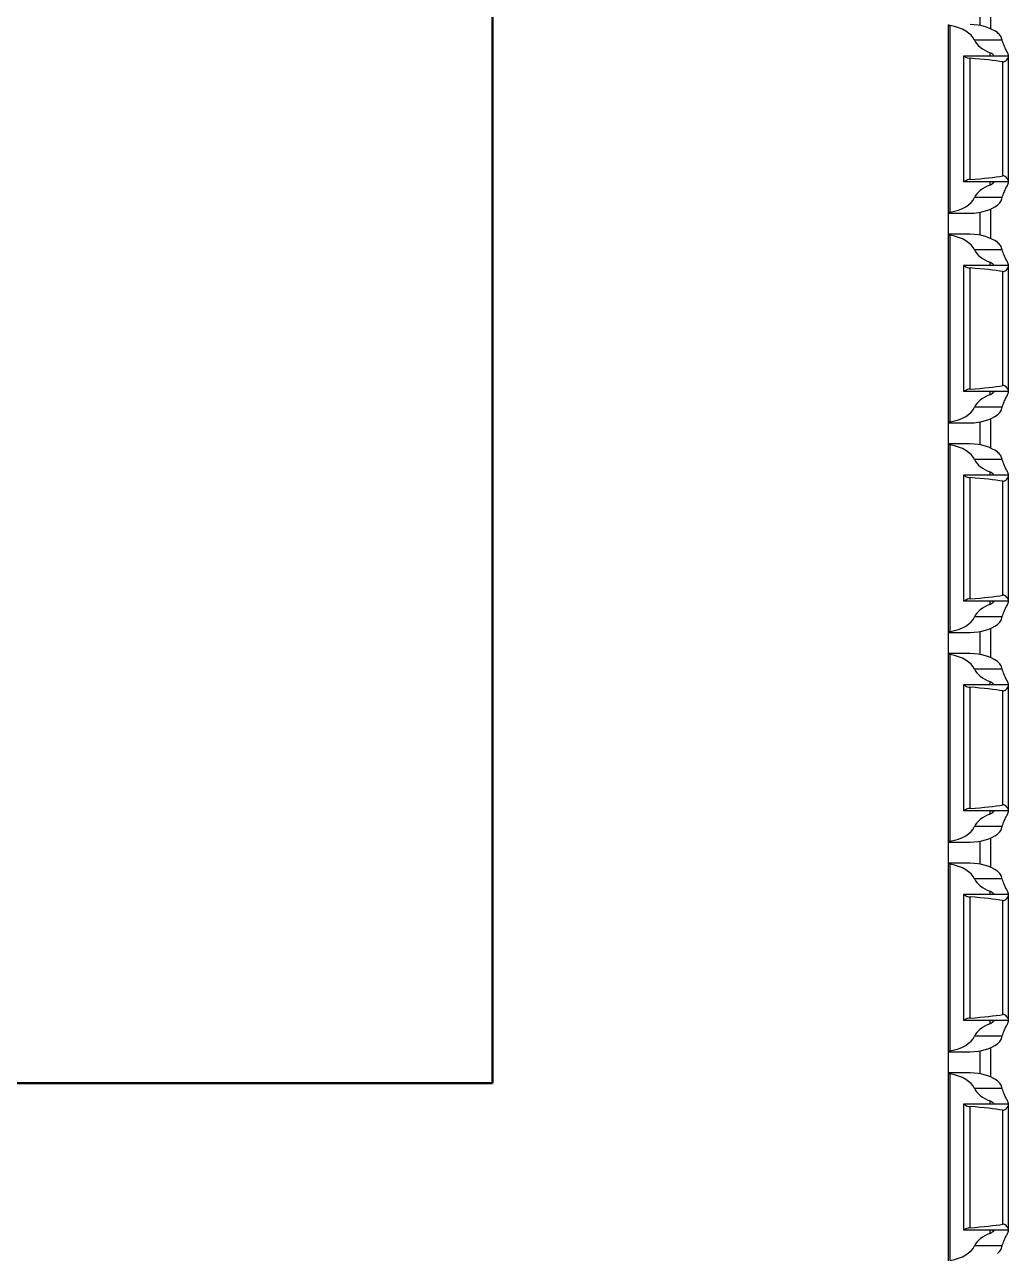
# Model space of a CAD drawing. Header units: millimetres. Extents: x -2573 to 2942, y -1220 to 2800.
# Drawn here: x 1759.4 to 1853.2, y 1331.8 to 1449 of the extents above; entities that cross this region are included whole.
import ezdxf

# ---------------------------------------------------------------- set-up
doc = ezdxf.new("R2010")
doc.units = ezdxf.units.MM

msp = doc.modelspace()

# ---------------------------------------------------------------- linework, layer by layer
at = {"linetype": 'Continuous', "lineweight": 30}
for p, q in [((1851.536, 1451.403), (1851.536, 1448.597)), ((1850.536, 1448.899), (1850.536, 1451.101)), ((1847.536, 1449), (1847.536, 1448.971)), ((1847.536, 1431.029), (1847.536, 1448.971)), ((1847.686, 1431.091), (1847.686, 1448.909)), ((1852.645, 1447.5), (1850.006, 1447.5)), ((1848.936, 1446), (1848.936, 1434)), ((1848.936, 1446), (1848.94, 1446)), ((1853.236, 1446), (1848.94, 1446)), ((1849.575, 1434.221), (1849.575, 1445.779)), ((1851.486, 1446), (1851.486, 1446.318)), ((1852.693, 1434.564), (1852.693, 1445.436)), ((1853.236, 1446), (1853.236, 1446.057)), ((1853.236, 1445.916), (1853.236, 1446)), ((1853.236, 1434.084), (1853.236, 1445.916)), ((1848.94, 1434), (1848.936, 1434)), ((1853.236, 1434), (1848.94, 1434)), ((1851.486, 1433.682), (1851.486, 1434)), ((1853.236, 1434), (1853.236, 1434.084)), ((1853.236, 1433.943), (1853.236, 1434)), ((1852.645, 1432.5), (1850.006, 1432.5)), ((1851.536, 1431.403), (1851.536, 1428.597)), ((1847.536, 1431), (1847.536, 1431.029)), ((1847.536, 1431), (1849.499, 1431)), ((1847.536, 1429), (1847.536, 1431)), ((1850.536, 1428.899), (1850.536, 1431.101)), ((1849.502, 1429), (1847.536, 1429)), ((1847.536, 1429), (1847.536, 1428.971)), ((1847.536, 1411.029), (1847.536, 1428.971)), ((1847.686, 1411.091), (1847.686, 1428.909)), ((1852.645, 1427.5), (1850.006, 1427.5)), ((1848.936, 1426), (1848.936, 1414)), ((1848.936, 1426), (1848.94, 1426)), ((1853.236, 1426), (1848.94, 1426)), ((1849.575, 1414.221), (1849.575, 1425.779)), ((1851.486, 1426), (1851.486, 1426.318)), ((1853.236, 1426), (1853.236, 1426.057)), ((1853.236, 1425.916), (1853.236, 1426)), ((1853.236, 1414.084), (1853.236, 1425.916)), ((1852.693, 1414.564), (1852.693, 1425.436)), ((1848.94, 1414), (1848.936, 1414)), ((1853.236, 1414), (1848.94, 1414)), ((1851.486, 1413.682), (1851.486, 1414)), ((1853.236, 1414), (1853.236, 1414.084)), ((1853.236, 1413.943), (1853.236, 1414)), ((1852.645, 1412.5), (1850.006, 1412.5)), ((1847.536, 1411), (1847.536, 1411.029)), ((1847.536, 1411), (1849.499, 1411)), ((1847.536, 1409), (1847.536, 1411)), ((1850.536, 1408.899), (1850.536, 1411.101)), ((1851.536, 1411.403), (1851.536, 1408.597)), ((1849.502, 1409), (1847.536, 1409)), ((1847.536, 1409), (1847.536, 1408.971)), ((1847.536, 1391.029), (1847.536, 1408.971)), ((1847.686, 1391.091), (1847.686, 1408.909)), ((1852.645, 1407.5), (1850.006, 1407.5)), ((1848.936, 1406), (1848.936, 1394)), ((1848.936, 1406), (1848.94, 1406)), ((1853.236, 1406), (1848.94, 1406)), ((1849.575, 1394.221), (1849.575, 1405.779)), ((1851.486, 1406), (1851.486, 1406.318)), ((1853.236, 1406), (1853.236, 1406.057)), ((1853.236, 1405.916), (1853.236, 1406)), ((1853.236, 1394.084), (1853.236, 1405.916)), ((1852.693, 1394.564), (1852.693, 1405.436)), ((1848.94, 1394), (1848.936, 1394)), ((1853.236, 1394), (1848.94, 1394)), ((1851.486, 1393.682), (1851.486, 1394)), ((1853.236, 1394), (1853.236, 1394.084)), ((1853.236, 1393.943), (1853.236, 1394)), ((1852.645, 1392.5), (1850.006, 1392.5)), ((1847.536, 1391), (1847.536, 1391.029)), ((1847.536, 1391), (1849.499, 1391)), ((1847.536, 1389), (1847.536, 1391)), ((1850.536, 1388.899), (1850.536, 1391.101)), ((1851.536, 1391.403), (1851.536, 1388.597)), ((1849.502, 1389), (1847.536, 1389)), ((1847.536, 1389), (1847.536, 1388.971)), ((1847.536, 1371.029), (1847.536, 1388.971)), ((1847.686, 1371.091), (1847.686, 1388.909)), ((1852.645, 1387.5), (1850.006, 1387.5)), ((1848.936, 1386), (1848.936, 1374)), ((1848.936, 1386), (1848.94, 1386)), ((1853.236, 1386), (1848.94, 1386)), ((1849.575, 1374.221), (1849.575, 1385.779)), ((1851.486, 1386), (1851.486, 1386.318)), ((1853.236, 1386), (1853.236, 1386.057)), ((1853.236, 1385.916), (1853.236, 1386)), ((1853.236, 1374.084), (1853.236, 1385.916)), ((1852.693, 1374.564), (1852.693, 1385.436)), ((1848.94, 1374), (1848.936, 1374)), ((1853.236, 1374), (1848.94, 1374)), ((1851.486, 1373.682), (1851.486, 1374)), ((1853.236, 1374), (1853.236, 1374.084)), ((1853.236, 1373.943), (1853.236, 1374)), ((1852.645, 1372.5), (1850.006, 1372.5)), ((1847.536, 1371), (1847.536, 1371.029)), ((1847.536, 1371), (1849.499, 1371)), ((1847.536, 1369), (1847.536, 1371)), ((1850.536, 1368.899), (1850.536, 1371.101)), ((1851.536, 1371.403), (1851.536, 1368.597)), ((1849.502, 1369), (1847.536, 1369)), ((1847.536, 1369), (1847.536, 1368.971)), ((1847.536, 1351.029), (1847.536, 1368.971)), ((1847.686, 1351.091), (1847.686, 1368.909)), ((1852.645, 1367.5), (1850.006, 1367.5)), ((1848.936, 1366), (1848.936, 1354)), ((1848.936, 1366), (1848.94, 1366)), ((1853.236, 1366), (1848.94, 1366)), ((1849.575, 1354.221), (1849.575, 1365.779)), ((1851.486, 1366), (1851.486, 1366.318)), ((1853.236, 1366), (1853.236, 1366.057)), ((1853.236, 1365.916), (1853.236, 1366)), ((1853.236, 1354.084), (1853.236, 1365.916)), ((1852.693, 1354.564), (1852.693, 1365.436)), ((1848.94, 1354), (1848.936, 1354)), ((1853.236, 1354), (1848.94, 1354)), ((1851.486, 1353.682), (1851.486, 1354)), ((1853.236, 1354), (1853.236, 1354.084)), ((1853.236, 1353.943), (1853.236, 1354)), ((1852.645, 1352.5), (1850.006, 1352.5)), ((1847.536, 1351), (1847.536, 1351.029)), ((1847.536, 1351), (1849.499, 1351)), ((1847.536, 1349), (1847.536, 1351)), ((1850.536, 1348.899), (1850.536, 1351.101)), ((1851.536, 1351.403), (1851.536, 1348.597)), ((1849.502, 1349), (1847.536, 1349)), ((1847.536, 1349), (1847.536, 1348.971)), ((1847.536, 1331.029), (1847.536, 1348.971)), ((1847.686, 1331.091), (1847.686, 1348.909)), ((1852.645, 1347.5), (1850.006, 1347.5)), ((1848.936, 1346), (1848.936, 1334)), ((1848.936, 1346), (1848.94, 1346)), ((1853.236, 1346), (1848.94, 1346)), ((1849.575, 1334.221), (1849.575, 1345.779)), ((1851.486, 1346), (1851.486, 1346.318)), ((1853.236, 1346), (1853.236, 1346.057)), ((1853.236, 1345.916), (1853.236, 1346)), ((1853.236, 1334.084), (1853.236, 1345.916)), ((1852.693, 1334.564), (1852.693, 1345.436)), ((1853.236, 1334), (1853.236, 1334.084)), ((1848.94, 1334), (1848.936, 1334)), ((1853.236, 1334), (1848.94, 1334)), ((1851.486, 1333.682), (1851.486, 1334)), ((1853.236, 1333.943), (1853.236, 1334)), ((1852.645, 1332.5), (1850.006, 1332.5))]:
    msp.add_line(p, q, dxfattribs=at)
at = {"lineweight": 50}
msp.add_lwpolyline([(1804.036, 1348), (1364.036, 1348), (1364.036, 1568), (1804.036, 1568)], close=True, dxfattribs=at)
at = {"linetype": 'Continuous', "lineweight": 30}
for centre, major_axis, ratio, start_param, end_param in [((1849.452, 1447), (3.464, 0), 0.5773503, 0.660927, 1.5319183), ((1846.652, 1447), (3.464, 0), 0.5773503, 0.2526803, 1.2674915), ((1853.36, 1448), (3.464, 0), 0.5773503, 3.3942729, 4.1409412), ((1842.406, 1445), (11.43, 0), 0.0874887, 0.4510268, 0.8927662), ((1842.406, 1435), (11.43, 0), 0.0874887, 5.3904191, 5.8321585), ((1853.36, 1432), (3.464, 0), 0.5773503, 2.1422441, 2.8889124), ((1846.652, 1433), (3.464, 0), 0.5773503, 5.0156938, 6.0305051), ((1849.452, 1433), (3.464, 0), 0.5773503, 4.751267, 5.6222583), ((1849.452, 1427), (3.464, 0), 0.5773503, 0.660927, 1.5319183), ((1846.652, 1427), (3.464, 0), 0.5773503, 0.2526803, 1.2674915), ((1853.36, 1428), (3.464, 0), 0.5773503, 3.3942729, 4.1409412), ((1842.406, 1425), (11.43, 0), 0.0874887, 0.4510268, 0.8927662), ((1842.406, 1415), (11.43, 0), 0.0874887, 5.3904191, 5.8321585), ((1853.36, 1412), (3.464, 0), 0.5773503, 2.1422441, 2.8889124), ((1846.652, 1413), (3.464, 0), 0.5773503, 5.0156938, 6.0305051), ((1849.452, 1413), (3.464, 0), 0.5773503, 4.751267, 5.6222583), ((1846.652, 1407), (3.464, 0), 0.5773503, 0.2526803, 1.2674915), ((1849.452, 1407), (3.464, 0), 0.5773503, 0.660927, 1.5319183), ((1853.36, 1408), (3.464, 0), 0.5773503, 3.3942729, 4.1409412), ((1842.406, 1405), (11.43, 0), 0.0874887, 0.4510268, 0.8927662), ((1842.406, 1395), (11.43, 0), 0.0874887, 5.3904191, 5.8321585), ((1853.36, 1392), (3.464, 0), 0.5773503, 2.1422441, 2.8889124), ((1846.652, 1393), (3.464, 0), 0.5773503, 5.0156938, 6.0305051), ((1849.452, 1393), (3.464, 0), 0.5773503, 4.751267, 5.6222583), ((1846.652, 1387), (3.464, 0), 0.5773503, 0.2526803, 1.2674915), ((1849.452, 1387), (3.464, 0), 0.5773503, 0.660927, 1.5319183), ((1853.36, 1388), (3.464, 0), 0.5773503, 3.3942729, 4.1409412), ((1842.406, 1385), (11.43, 0), 0.0874887, 0.4510268, 0.8927662), ((1842.406, 1375), (11.43, 0), 0.0874887, 5.3904191, 5.8321585), ((1853.36, 1372), (3.464, 0), 0.5773503, 2.1422441, 2.8889124), ((1846.652, 1373), (3.464, 0), 0.5773503, 5.0156938, 6.0305051), ((1849.452, 1373), (3.464, 0), 0.5773503, 4.751267, 5.6222583), ((1846.652, 1367), (3.464, 0), 0.5773503, 0.2526803, 1.2674915), ((1849.452, 1367), (3.464, 0), 0.5773503, 0.660927, 1.5319183), ((1853.36, 1368), (3.464, 0), 0.5773503, 3.3942729, 4.1409412), ((1842.406, 1365), (11.43, 0), 0.0874887, 0.4510268, 0.8927662), ((1842.406, 1355), (11.43, 0), 0.0874887, 5.3904191, 5.8321585), ((1853.36, 1352), (3.464, 0), 0.5773503, 2.1422441, 2.8889124), ((1846.652, 1353), (3.464, 0), 0.5773503, 5.0156938, 6.0305051), ((1849.452, 1353), (3.464, 0), 0.5773503, 4.751267, 5.6222583), ((1846.652, 1347), (3.464, 0), 0.5773503, 0.2526803, 1.2674915), ((1849.452, 1347), (3.464, 0), 0.5773503, 0.660927, 1.5319183), ((1853.36, 1348), (3.464, 0), 0.5773503, 3.3942729, 4.1409412), ((1842.406, 1345), (11.43, 0), 0.0874887, 0.4510268, 0.8927662), ((1842.406, 1335), (11.43, 0), 0.0874887, 5.3904191, 5.8321585), ((1853.36, 1332), (3.464, 0), 0.5773503, 2.1422441, 2.8889124), ((1846.652, 1333), (3.464, 0), 0.5773503, 5.0156938, 6.0305051)]:
    msp.add_ellipse(centre, major_axis=major_axis, ratio=ratio, start_param=start_param, end_param=end_param, dxfattribs=at)
for points, knots in [([(1847.536, 1448.971), (1847.536, 1448.962), (1847.55, 1448.951), (1847.602, 1448.928), (1847.64, 1448.917), (1847.686, 1448.909)], [0, 0, 0, 0, 0.5, 0.5, 1, 1, 1, 1]), ([(1852.645, 1447.5), (1852.608, 1447.648), (1852.552, 1447.789), (1852.399, 1448.035), (1852.302, 1448.142), (1852.186, 1448.228)], [0, 0, 0, 0, 0.5, 0.5, 1, 1, 1, 1]), ([(1853.236, 1446.057), (1853.236, 1446.08), (1853.23, 1446.109), (1853.208, 1446.178), (1853.192, 1446.218), (1853.131, 1446.354), (1853.076, 1446.464), (1852.95, 1446.715), (1852.881, 1446.854), (1852.751, 1447.159), (1852.689, 1447.324), (1852.645, 1447.5)], [0, 0, 0, 0, 0.125, 0.125, 0.25, 0.25, 0.5, 0.5, 0.75, 0.75, 1, 1, 1, 1]), ([(1848.94, 1446), (1848.948, 1446), (1848.972, 1445.989), (1849.042, 1445.954), (1849.09, 1445.929), (1849.259, 1445.85), (1849.409, 1445.791), (1849.575, 1445.779)], [0, 0, 0, 0, 0.25, 0.25, 0.5, 0.5, 1, 1, 1, 1]), ([(1851.486, 1446.318), (1851.666, 1446.251), (1851.79, 1446.154), (1851.844, 1446.059), (1851.839, 1446.034), (1851.779, 1446.005), (1851.724, 1446), (1851.65, 1446)], [0, 0, 0, 0, 0.5, 0.5, 0.75, 0.75, 1, 1, 1, 1]), ([(1852.693, 1445.436), (1852.733, 1445.429), (1852.775, 1445.432), (1852.852, 1445.457), (1852.887, 1445.476), (1852.984, 1445.542), (1853.036, 1445.594), (1853.127, 1445.697), (1853.165, 1445.748), (1853.22, 1445.841), (1853.236, 1445.883), (1853.236, 1445.916)], [0, 0, 0, 0, 0.125, 0.125, 0.25, 0.25, 0.5, 0.5, 0.75, 0.75, 1, 1, 1, 1]), ([(1849.575, 1434.221), (1849.409, 1434.209), (1849.259, 1434.15), (1849.09, 1434.071), (1849.043, 1434.046), (1848.972, 1434.011), (1848.948, 1434), (1848.94, 1434)], [0, 0, 0, 0, 0.5, 0.5, 0.75, 0.75, 1, 1, 1, 1]), ([(1851.65, 1434), (1851.724, 1434), (1851.779, 1433.995), (1851.839, 1433.966), (1851.844, 1433.941), (1851.79, 1433.845), (1851.665, 1433.748), (1851.486, 1433.682)], [0, 0, 0, 0, 0.25, 0.25, 0.5, 0.5, 1, 1, 1, 1]), ([(1852.645, 1432.5), (1852.689, 1432.677), (1852.751, 1432.842), (1852.881, 1433.145), (1852.951, 1433.286), (1853.075, 1433.535), (1853.132, 1433.646), (1853.192, 1433.782), (1853.208, 1433.822), (1853.23, 1433.891), (1853.236, 1433.92), (1853.236, 1433.943)], [0, 0, 0, 0, 0.25, 0.25, 0.5, 0.5, 0.75, 0.75, 0.875, 0.875, 1, 1, 1, 1]), ([(1853.236, 1434.084), (1853.236, 1434.117), (1853.219, 1434.159), (1853.165, 1434.252), (1853.127, 1434.303), (1853.036, 1434.406), (1852.983, 1434.458), (1852.887, 1434.524), (1852.852, 1434.544), (1852.775, 1434.568), (1852.733, 1434.571), (1852.693, 1434.564)], [0, 0, 0, 0, 0.25, 0.25, 0.5, 0.5, 0.75, 0.75, 0.875, 0.875, 1, 1, 1, 1]), ([(1852.186, 1431.772), (1852.301, 1431.858), (1852.399, 1431.964), (1852.552, 1432.211), (1852.607, 1432.351), (1852.645, 1432.5)], [0, 0, 0, 0, 0.5, 0.5, 1, 1, 1, 1]), ([(1847.686, 1431.091), (1847.641, 1431.083), (1847.603, 1431.072), (1847.55, 1431.049), (1847.536, 1431.038), (1847.536, 1431.029)], [0, 0, 0, 0, 0.5, 0.5, 1, 1, 1, 1]), ([(1849.499, 1431), (1849.499, 1431), (1849.516, 1430.999), (1849.55, 1431.001), (1849.583, 1431.001), (1849.586, 1431.002)], [0, 0, 0, 0, 0.0381788, 0.88892, 1, 1, 1, 1]), ([(1849.586, 1428.998), (1849.574, 1428.999), (1849.541, 1429), (1849.517, 1429), (1849.502, 1429)], [0, 0, 0, 0, 0.38156191, 1, 1, 1, 1]), ([(1847.536, 1428.971), (1847.536, 1428.962), (1847.55, 1428.951), (1847.602, 1428.928), (1847.64, 1428.917), (1847.686, 1428.909)], [0, 0, 0, 0, 0.5, 0.5, 1, 1, 1, 1]), ([(1852.645, 1427.5), (1852.608, 1427.648), (1852.552, 1427.789), (1852.399, 1428.035), (1852.302, 1428.142), (1852.186, 1428.228)], [0, 0, 0, 0, 0.5, 0.5, 1, 1, 1, 1]), ([(1853.236, 1426.057), (1853.236, 1426.08), (1853.23, 1426.109), (1853.208, 1426.178), (1853.192, 1426.218), (1853.131, 1426.354), (1853.076, 1426.464), (1852.95, 1426.715), (1852.881, 1426.854), (1852.751, 1427.159), (1852.689, 1427.324), (1852.645, 1427.5)], [0, 0, 0, 0, 0.125, 0.125, 0.25, 0.25, 0.5, 0.5, 0.75, 0.75, 1, 1, 1, 1]), ([(1848.94, 1426), (1848.948, 1426), (1848.972, 1425.989), (1849.042, 1425.954), (1849.09, 1425.929), (1849.259, 1425.85), (1849.409, 1425.791), (1849.575, 1425.779)], [0, 0, 0, 0, 0.25, 0.25, 0.5, 0.5, 1, 1, 1, 1]), ([(1851.486, 1426.318), (1851.666, 1426.251), (1851.79, 1426.154), (1851.844, 1426.059), (1851.839, 1426.034), (1851.779, 1426.005), (1851.724, 1426), (1851.65, 1426)], [0, 0, 0, 0, 0.5, 0.5, 0.75, 0.75, 1, 1, 1, 1]), ([(1852.693, 1425.436), (1852.733, 1425.429), (1852.775, 1425.432), (1852.852, 1425.457), (1852.887, 1425.476), (1852.984, 1425.542), (1853.036, 1425.594), (1853.127, 1425.697), (1853.165, 1425.748), (1853.22, 1425.841), (1853.236, 1425.883), (1853.236, 1425.916)], [0, 0, 0, 0, 0.125, 0.125, 0.25, 0.25, 0.5, 0.5, 0.75, 0.75, 1, 1, 1, 1]), ([(1849.575, 1414.221), (1849.409, 1414.209), (1849.259, 1414.15), (1849.09, 1414.071), (1849.043, 1414.046), (1848.972, 1414.011), (1848.948, 1414), (1848.94, 1414)], [0, 0, 0, 0, 0.5, 0.5, 0.75, 0.75, 1, 1, 1, 1]), ([(1851.65, 1414), (1851.724, 1414), (1851.779, 1413.995), (1851.839, 1413.966), (1851.844, 1413.941), (1851.79, 1413.845), (1851.665, 1413.748), (1851.486, 1413.682)], [0, 0, 0, 0, 0.25, 0.25, 0.5, 0.5, 1, 1, 1, 1]), ([(1852.645, 1412.5), (1852.689, 1412.677), (1852.751, 1412.842), (1852.881, 1413.145), (1852.951, 1413.286), (1853.075, 1413.535), (1853.132, 1413.646), (1853.192, 1413.782), (1853.208, 1413.822), (1853.23, 1413.891), (1853.236, 1413.92), (1853.236, 1413.943)], [0, 0, 0, 0, 0.25, 0.25, 0.5, 0.5, 0.75, 0.75, 0.875, 0.875, 1, 1, 1, 1]), ([(1853.236, 1414.084), (1853.236, 1414.117), (1853.219, 1414.159), (1853.165, 1414.252), (1853.127, 1414.303), (1853.036, 1414.406), (1852.983, 1414.458), (1852.887, 1414.524), (1852.852, 1414.544), (1852.775, 1414.568), (1852.733, 1414.571), (1852.693, 1414.564)], [0, 0, 0, 0, 0.25, 0.25, 0.5, 0.5, 0.75, 0.75, 0.875, 0.875, 1, 1, 1, 1]), ([(1852.186, 1411.772), (1852.301, 1411.858), (1852.399, 1411.964), (1852.552, 1412.211), (1852.607, 1412.351), (1852.645, 1412.5)], [0, 0, 0, 0, 0.5, 0.5, 1, 1, 1, 1]), ([(1847.686, 1411.091), (1847.641, 1411.083), (1847.603, 1411.072), (1847.55, 1411.049), (1847.536, 1411.038), (1847.536, 1411.029)], [0, 0, 0, 0, 0.5, 0.5, 1, 1, 1, 1]), ([(1849.499, 1411), (1849.499, 1411), (1849.516, 1410.999), (1849.55, 1411.001), (1849.583, 1411.001), (1849.586, 1411.002)], [0, 0, 0, 0, 0.0381788, 0.88892, 1, 1, 1, 1]), ([(1847.536, 1408.971), (1847.536, 1408.962), (1847.55, 1408.951), (1847.602, 1408.928), (1847.64, 1408.917), (1847.686, 1408.909)], [0, 0, 0, 0, 0.5, 0.5, 1, 1, 1, 1]), ([(1849.586, 1408.998), (1849.574, 1408.999), (1849.541, 1409), (1849.517, 1409), (1849.502, 1409)], [0, 0, 0, 0, 0.3815601, 1, 1, 1, 1]), ([(1852.645, 1407.5), (1852.608, 1407.648), (1852.552, 1407.789), (1852.399, 1408.035), (1852.302, 1408.142), (1852.186, 1408.228)], [0, 0, 0, 0, 0.5, 0.5, 1, 1, 1, 1]), ([(1853.236, 1406.057), (1853.236, 1406.08), (1853.23, 1406.109), (1853.208, 1406.178), (1853.192, 1406.218), (1853.131, 1406.354), (1853.076, 1406.464), (1852.95, 1406.715), (1852.881, 1406.854), (1852.751, 1407.159), (1852.689, 1407.324), (1852.645, 1407.5)], [0, 0, 0, 0, 0.125, 0.125, 0.25, 0.25, 0.5, 0.5, 0.75, 0.75, 1, 1, 1, 1]), ([(1848.94, 1406), (1848.948, 1406), (1848.972, 1405.989), (1849.042, 1405.954), (1849.09, 1405.929), (1849.259, 1405.85), (1849.409, 1405.791), (1849.575, 1405.779)], [0, 0, 0, 0, 0.25, 0.25, 0.5, 0.5, 1, 1, 1, 1]), ([(1851.486, 1406.318), (1851.666, 1406.251), (1851.79, 1406.154), (1851.844, 1406.059), (1851.839, 1406.034), (1851.779, 1406.005), (1851.724, 1406), (1851.65, 1406)], [0, 0, 0, 0, 0.5, 0.5, 0.75, 0.75, 1, 1, 1, 1]), ([(1852.693, 1405.436), (1852.733, 1405.429), (1852.775, 1405.432), (1852.852, 1405.457), (1852.887, 1405.476), (1852.984, 1405.542), (1853.036, 1405.594), (1853.127, 1405.697), (1853.165, 1405.748), (1853.22, 1405.841), (1853.236, 1405.883), (1853.236, 1405.916)], [0, 0, 0, 0, 0.125, 0.125, 0.25, 0.25, 0.5, 0.5, 0.75, 0.75, 1, 1, 1, 1]), ([(1849.575, 1394.221), (1849.409, 1394.209), (1849.259, 1394.15), (1849.09, 1394.071), (1849.043, 1394.046), (1848.972, 1394.011), (1848.948, 1394), (1848.94, 1394)], [0, 0, 0, 0, 0.5, 0.5, 0.75, 0.75, 1, 1, 1, 1]), ([(1851.65, 1394), (1851.724, 1394), (1851.779, 1393.995), (1851.839, 1393.966), (1851.844, 1393.941), (1851.79, 1393.845), (1851.665, 1393.748), (1851.486, 1393.682)], [0, 0, 0, 0, 0.25, 0.25, 0.5, 0.5, 1, 1, 1, 1]), ([(1852.645, 1392.5), (1852.689, 1392.677), (1852.751, 1392.842), (1852.881, 1393.145), (1852.951, 1393.286), (1853.075, 1393.535), (1853.132, 1393.646), (1853.192, 1393.782), (1853.208, 1393.822), (1853.23, 1393.891), (1853.236, 1393.92), (1853.236, 1393.943)], [0, 0, 0, 0, 0.25, 0.25, 0.5, 0.5, 0.75, 0.75, 0.875, 0.875, 1, 1, 1, 1]), ([(1853.236, 1394.084), (1853.236, 1394.117), (1853.219, 1394.159), (1853.165, 1394.252), (1853.127, 1394.303), (1853.036, 1394.406), (1852.983, 1394.458), (1852.887, 1394.524), (1852.852, 1394.544), (1852.775, 1394.568), (1852.733, 1394.571), (1852.693, 1394.564)], [0, 0, 0, 0, 0.25, 0.25, 0.5, 0.5, 0.75, 0.75, 0.875, 0.875, 1, 1, 1, 1]), ([(1852.186, 1391.772), (1852.301, 1391.858), (1852.399, 1391.964), (1852.552, 1392.211), (1852.607, 1392.351), (1852.645, 1392.5)], [0, 0, 0, 0, 0.5, 0.5, 1, 1, 1, 1]), ([(1847.686, 1391.091), (1847.641, 1391.083), (1847.603, 1391.072), (1847.55, 1391.049), (1847.536, 1391.038), (1847.536, 1391.029)], [0, 0, 0, 0, 0.5, 0.5, 1, 1, 1, 1]), ([(1849.499, 1391), (1849.499, 1391), (1849.516, 1390.999), (1849.55, 1391.001), (1849.583, 1391.001), (1849.586, 1391.002)], [0, 0, 0, 0, 0.038181, 0.8889225, 1, 1, 1, 1]), ([(1847.536, 1388.971), (1847.536, 1388.962), (1847.55, 1388.951), (1847.602, 1388.928), (1847.64, 1388.917), (1847.686, 1388.909)], [0, 0, 0, 0, 0.5, 0.5, 1, 1, 1, 1]), ([(1849.586, 1388.998), (1849.574, 1388.999), (1849.541, 1389), (1849.517, 1389), (1849.502, 1389)], [0, 0, 0, 0, 0.3815601, 1, 1, 1, 1]), ([(1852.645, 1387.5), (1852.608, 1387.648), (1852.552, 1387.789), (1852.399, 1388.035), (1852.302, 1388.142), (1852.186, 1388.228)], [0, 0, 0, 0, 0.5, 0.5, 1, 1, 1, 1]), ([(1853.236, 1386.057), (1853.236, 1386.08), (1853.23, 1386.109), (1853.208, 1386.178), (1853.192, 1386.218), (1853.131, 1386.354), (1853.076, 1386.464), (1852.95, 1386.715), (1852.881, 1386.854), (1852.751, 1387.159), (1852.689, 1387.324), (1852.645, 1387.5)], [0, 0, 0, 0, 0.125, 0.125, 0.25, 0.25, 0.5, 0.5, 0.75, 0.75, 1, 1, 1, 1]), ([(1848.94, 1386), (1848.948, 1386), (1848.972, 1385.989), (1849.042, 1385.954), (1849.09, 1385.929), (1849.259, 1385.85), (1849.409, 1385.791), (1849.575, 1385.779)], [0, 0, 0, 0, 0.25, 0.25, 0.5, 0.5, 1, 1, 1, 1]), ([(1851.486, 1386.318), (1851.666, 1386.251), (1851.79, 1386.154), (1851.844, 1386.059), (1851.839, 1386.034), (1851.779, 1386.005), (1851.724, 1386), (1851.65, 1386)], [0, 0, 0, 0, 0.5, 0.5, 0.75, 0.75, 1, 1, 1, 1]), ([(1852.693, 1385.436), (1852.733, 1385.429), (1852.775, 1385.432), (1852.852, 1385.457), (1852.887, 1385.476), (1852.984, 1385.542), (1853.036, 1385.594), (1853.127, 1385.697), (1853.165, 1385.748), (1853.22, 1385.841), (1853.236, 1385.883), (1853.236, 1385.916)], [0, 0, 0, 0, 0.125, 0.125, 0.25, 0.25, 0.5, 0.5, 0.75, 0.75, 1, 1, 1, 1]), ([(1849.575, 1374.221), (1849.409, 1374.209), (1849.259, 1374.15), (1849.09, 1374.071), (1849.043, 1374.046), (1848.972, 1374.011), (1848.948, 1374), (1848.94, 1374)], [0, 0, 0, 0, 0.5, 0.5, 0.75, 0.75, 1, 1, 1, 1]), ([(1851.65, 1374), (1851.724, 1374), (1851.779, 1373.995), (1851.839, 1373.966), (1851.844, 1373.941), (1851.79, 1373.845), (1851.665, 1373.748), (1851.486, 1373.682)], [0, 0, 0, 0, 0.25, 0.25, 0.5, 0.5, 1, 1, 1, 1]), ([(1852.645, 1372.5), (1852.689, 1372.677), (1852.751, 1372.842), (1852.881, 1373.145), (1852.951, 1373.286), (1853.075, 1373.535), (1853.132, 1373.646), (1853.192, 1373.782), (1853.208, 1373.822), (1853.23, 1373.891), (1853.236, 1373.92), (1853.236, 1373.943)], [0, 0, 0, 0, 0.25, 0.25, 0.5, 0.5, 0.75, 0.75, 0.875, 0.875, 1, 1, 1, 1]), ([(1853.236, 1374.084), (1853.236, 1374.117), (1853.219, 1374.159), (1853.165, 1374.252), (1853.127, 1374.303), (1853.036, 1374.406), (1852.983, 1374.458), (1852.887, 1374.524), (1852.852, 1374.544), (1852.775, 1374.568), (1852.733, 1374.571), (1852.693, 1374.564)], [0, 0, 0, 0, 0.25, 0.25, 0.5, 0.5, 0.75, 0.75, 0.875, 0.875, 1, 1, 1, 1]), ([(1852.186, 1371.772), (1852.301, 1371.858), (1852.399, 1371.964), (1852.552, 1372.211), (1852.607, 1372.351), (1852.645, 1372.5)], [0, 0, 0, 0, 0.5, 0.5, 1, 1, 1, 1]), ([(1847.686, 1371.091), (1847.641, 1371.083), (1847.603, 1371.072), (1847.55, 1371.049), (1847.536, 1371.038), (1847.536, 1371.029)], [0, 0, 0, 0, 0.5, 0.5, 1, 1, 1, 1]), ([(1849.499, 1371), (1849.499, 1371), (1849.516, 1370.999), (1849.55, 1371.001), (1849.583, 1371.001), (1849.586, 1371.002)], [0, 0, 0, 0, 0.0381788, 0.88892, 1, 1, 1, 1]), ([(1847.536, 1368.971), (1847.536, 1368.962), (1847.55, 1368.951), (1847.602, 1368.928), (1847.64, 1368.917), (1847.686, 1368.909)], [0, 0, 0, 0, 0.5, 0.5, 1, 1, 1, 1]), ([(1849.586, 1368.998), (1849.574, 1368.999), (1849.541, 1369), (1849.517, 1369), (1849.502, 1369)], [0, 0, 0, 0, 0.3815601, 1, 1, 1, 1]), ([(1852.645, 1367.5), (1852.608, 1367.648), (1852.552, 1367.789), (1852.399, 1368.035), (1852.302, 1368.142), (1852.186, 1368.228)], [0, 0, 0, 0, 0.5, 0.5, 1, 1, 1, 1]), ([(1853.236, 1366.057), (1853.236, 1366.08), (1853.23, 1366.109), (1853.208, 1366.178), (1853.192, 1366.218), (1853.131, 1366.354), (1853.076, 1366.464), (1852.95, 1366.715), (1852.881, 1366.854), (1852.751, 1367.159), (1852.689, 1367.324), (1852.645, 1367.5)], [0, 0, 0, 0, 0.125, 0.125, 0.25, 0.25, 0.5, 0.5, 0.75, 0.75, 1, 1, 1, 1]), ([(1848.94, 1366), (1848.948, 1366), (1848.972, 1365.989), (1849.042, 1365.954), (1849.09, 1365.929), (1849.259, 1365.85), (1849.409, 1365.791), (1849.575, 1365.779)], [0, 0, 0, 0, 0.25, 0.25, 0.5, 0.5, 1, 1, 1, 1]), ([(1851.486, 1366.318), (1851.666, 1366.251), (1851.79, 1366.154), (1851.844, 1366.059), (1851.839, 1366.034), (1851.779, 1366.005), (1851.724, 1366), (1851.65, 1366)], [0, 0, 0, 0, 0.5, 0.5, 0.75, 0.75, 1, 1, 1, 1]), ([(1852.693, 1365.436), (1852.733, 1365.429), (1852.775, 1365.432), (1852.852, 1365.457), (1852.887, 1365.476), (1852.984, 1365.542), (1853.036, 1365.594), (1853.127, 1365.697), (1853.165, 1365.748), (1853.22, 1365.841), (1853.236, 1365.883), (1853.236, 1365.916)], [0, 0, 0, 0, 0.125, 0.125, 0.25, 0.25, 0.5, 0.5, 0.75, 0.75, 1, 1, 1, 1]), ([(1849.575, 1354.221), (1849.409, 1354.209), (1849.259, 1354.15), (1849.09, 1354.071), (1849.043, 1354.046), (1848.972, 1354.011), (1848.948, 1354), (1848.94, 1354)], [0, 0, 0, 0, 0.5, 0.5, 0.75, 0.75, 1, 1, 1, 1]), ([(1851.65, 1354), (1851.724, 1354), (1851.779, 1353.995), (1851.839, 1353.966), (1851.844, 1353.941), (1851.79, 1353.845), (1851.665, 1353.748), (1851.486, 1353.682)], [0, 0, 0, 0, 0.25, 0.25, 0.5, 0.5, 1, 1, 1, 1]), ([(1853.236, 1354.084), (1853.236, 1354.117), (1853.219, 1354.159), (1853.165, 1354.252), (1853.127, 1354.303), (1853.036, 1354.406), (1852.983, 1354.458), (1852.887, 1354.524), (1852.852, 1354.544), (1852.775, 1354.568), (1852.733, 1354.571), (1852.693, 1354.564)], [0, 0, 0, 0, 0.25, 0.25, 0.5, 0.5, 0.75, 0.75, 0.875, 0.875, 1, 1, 1, 1]), ([(1852.645, 1352.5), (1852.689, 1352.677), (1852.751, 1352.842), (1852.881, 1353.145), (1852.951, 1353.286), (1853.075, 1353.535), (1853.132, 1353.646), (1853.192, 1353.782), (1853.208, 1353.822), (1853.23, 1353.891), (1853.236, 1353.92), (1853.236, 1353.943)], [0, 0, 0, 0, 0.25, 0.25, 0.5, 0.5, 0.75, 0.75, 0.875, 0.875, 1, 1, 1, 1]), ([(1852.186, 1351.772), (1852.301, 1351.858), (1852.399, 1351.964), (1852.552, 1352.211), (1852.607, 1352.351), (1852.645, 1352.5)], [0, 0, 0, 0, 0.5, 0.5, 1, 1, 1, 1]), ([(1847.686, 1351.091), (1847.641, 1351.083), (1847.603, 1351.072), (1847.55, 1351.049), (1847.536, 1351.038), (1847.536, 1351.029)], [0, 0, 0, 0, 0.5, 0.5, 1, 1, 1, 1]), ([(1849.499, 1351), (1849.499, 1351), (1849.516, 1350.999), (1849.55, 1351.001), (1849.583, 1351.001), (1849.586, 1351.002)], [0, 0, 0, 0, 0.0381788, 0.88892, 1, 1, 1, 1]), ([(1847.536, 1348.971), (1847.536, 1348.962), (1847.55, 1348.951), (1847.602, 1348.928), (1847.64, 1348.917), (1847.686, 1348.909)], [0, 0, 0, 0, 0.5, 0.5, 1, 1, 1, 1]), ([(1849.586, 1348.998), (1849.574, 1348.999), (1849.541, 1349), (1849.517, 1349), (1849.502, 1349)], [0, 0, 0, 0, 0.38156191, 1, 1, 1, 1]), ([(1852.645, 1347.5), (1852.608, 1347.648), (1852.552, 1347.789), (1852.399, 1348.035), (1852.302, 1348.142), (1852.186, 1348.228)], [0, 0, 0, 0, 0.5, 0.5, 1, 1, 1, 1]), ([(1853.236, 1346.057), (1853.236, 1346.08), (1853.23, 1346.109), (1853.208, 1346.178), (1853.192, 1346.218), (1853.131, 1346.354), (1853.076, 1346.464), (1852.95, 1346.715), (1852.881, 1346.854), (1852.751, 1347.159), (1852.689, 1347.324), (1852.645, 1347.5)], [0, 0, 0, 0, 0.125, 0.125, 0.25, 0.25, 0.5, 0.5, 0.75, 0.75, 1, 1, 1, 1]), ([(1848.94, 1346), (1848.948, 1346), (1848.972, 1345.989), (1849.042, 1345.954), (1849.09, 1345.929), (1849.259, 1345.85), (1849.409, 1345.791), (1849.575, 1345.779)], [0, 0, 0, 0, 0.25, 0.25, 0.5, 0.5, 1, 1, 1, 1]), ([(1851.486, 1346.318), (1851.666, 1346.251), (1851.79, 1346.154), (1851.844, 1346.059), (1851.839, 1346.034), (1851.779, 1346.005), (1851.724, 1346), (1851.65, 1346)], [0, 0, 0, 0, 0.5, 0.5, 0.75, 0.75, 1, 1, 1, 1]), ([(1852.693, 1345.436), (1852.733, 1345.429), (1852.775, 1345.432), (1852.852, 1345.457), (1852.887, 1345.476), (1852.984, 1345.542), (1853.036, 1345.594), (1853.127, 1345.697), (1853.165, 1345.748), (1853.22, 1345.841), (1853.236, 1345.883), (1853.236, 1345.916)], [0, 0, 0, 0, 0.125, 0.125, 0.25, 0.25, 0.5, 0.5, 0.75, 0.75, 1, 1, 1, 1]), ([(1849.575, 1334.221), (1849.571, 1334.221), (1849.506, 1334.216), (1849.362, 1334.188), (1849.174, 1334.113), (1849.028, 1334.039), (1848.958, 1334.004), (1848.944, 1334.001), (1848.94, 1334)], [0, 0, 0, 0, 0.0120174, 0.1986524, 0.4473026, 0.6987112, 0.9096131, 1, 1, 1, 1]), ([(1853.236, 1334.084), (1853.236, 1334.117), (1853.219, 1334.159), (1853.165, 1334.252), (1853.127, 1334.303), (1853.036, 1334.406), (1852.983, 1334.458), (1852.887, 1334.524), (1852.852, 1334.544), (1852.775, 1334.568), (1852.733, 1334.571), (1852.693, 1334.564)], [0, 0, 0, 0, 0.25, 0.25, 0.5, 0.5, 0.75, 0.75, 0.875, 0.875, 1, 1, 1, 1]), ([(1851.65, 1334), (1851.687, 1333.999), (1851.772, 1333.997), (1851.838, 1333.972), (1851.84, 1333.918), (1851.77, 1333.838), (1851.648, 1333.751), (1851.534, 1333.702), (1851.486, 1333.682)], [0, 0, 0, 0, 0.1358561, 0.3122271, 0.4850878, 0.6642667, 0.8597621, 1, 1, 1, 1]), ([(1852.645, 1332.5), (1852.689, 1332.677), (1852.751, 1332.842), (1852.881, 1333.145), (1852.951, 1333.286), (1853.075, 1333.535), (1853.132, 1333.646), (1853.192, 1333.782), (1853.208, 1333.822), (1853.23, 1333.891), (1853.236, 1333.92), (1853.236, 1333.943)], [0, 0, 0, 0, 0.25, 0.25, 0.5, 0.5, 0.75, 0.75, 0.875, 0.875, 1, 1, 1, 1]), ([(1852.186, 1331.772), (1852.301, 1331.858), (1852.399, 1331.964), (1852.552, 1332.211), (1852.607, 1332.351), (1852.645, 1332.5)], [0, 0, 0, 0, 0.5, 0.5, 1, 1, 1, 1])]:
    msp.add_open_spline(points, degree=3, knots=knots, dxfattribs=at)

doc.saveas('drawing.dxf')
